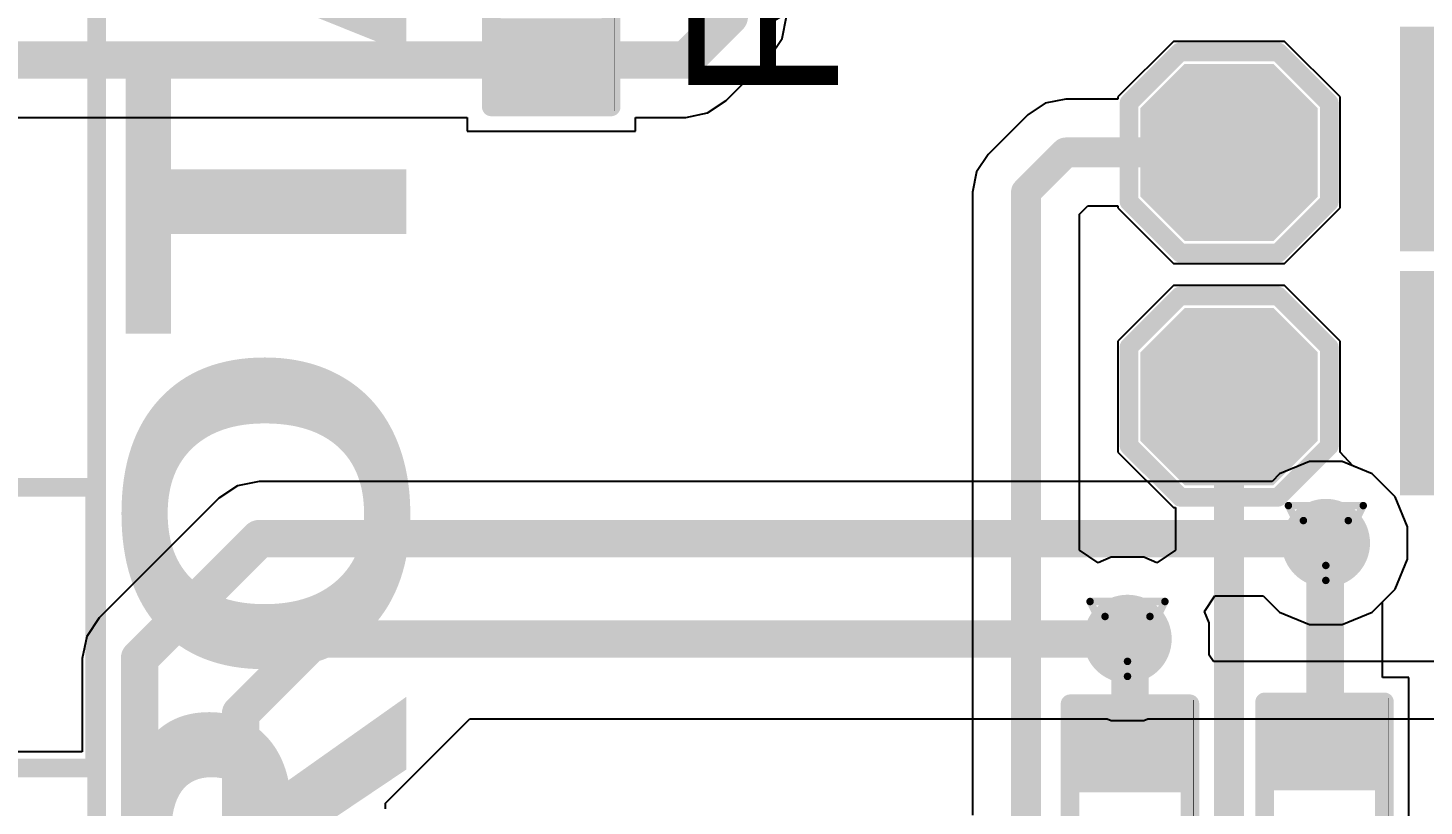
# Model space of a CAD drawing. Header units: inches. Extents: x -1 to 208, y -10 to 150.
# Drawn here: x 5.36 to 14.84, y 56.43 to 61.71 of the extents above; entities that cross this region are included whole.
import ezdxf

# ---------------------------------------------------------------- set-up
doc = ezdxf.new("R2010")
doc.units = ezdxf.units.IN
for name, color, linetype in [('Bottom Layer', 5, 'Continuous'), ('Bottom Solder', 6, 'Continuous'), ('Drill Drawing', 1, 'Continuous'), ('Multi-Layer', 9, 'Continuous'), ('Pad Holes', 156, 'Continuous'), ('Top Layer', 1, 'Continuous'), ('Top Overlay', 2, 'Continuous'), ('Top Paste', 8, 'Continuous'), ('Top Solder', 216, 'Continuous'), ('Via Holes', 16, 'Continuous')]:
    doc.layers.add(name, color=color, linetype=linetype)
doc.styles.add('Arial', font='', dxfattribs={"height": 0.2})
doc.styles.add('Arial Black_Bold', font='', dxfattribs={"height": 0.2})
doc.styles.get('Arial').set_extended_font_data('Arial')
doc.styles.get('Arial Black_Bold').set_extended_font_data('Arial Black', bold=True)

# ---------------------------------------------------------------- blocks, each defined once
blk = doc.blocks.new('TEST_POINT___0_5MM_16')
at = {"layer": 'Top Layer'}
blk.add_hatch(color=1, dxfattribs=at).paths.add_polyline_path([(0.25, 0.5), (-0.25, 0.5), (-0.5, 0.25), (-0.5, -0.25), (-0.25, -0.5), (0.25, -0.5), (0.5, -0.25), (0.5, 0.25)])
at = {"layer": 'Top Paste'}
blk.add_hatch(color=8, dxfattribs=at).paths.add_polyline_path([(0.25, 0.5), (-0.25, 0.5), (-0.5, 0.25), (-0.5, -0.25), (-0.25, -0.5), (0.25, -0.5), (0.5, -0.25), (0.5, 0.25)])
at = {"layer": 'Top Solder'}
blk.add_hatch(color=216, dxfattribs=at).paths.add_polyline_path([(0.3008, 0.6016), (-0.3008, 0.6016), (-0.6016, 0.3008), (-0.6016, -0.3008), (-0.3008, -0.6016), (0.3008, -0.6016), (0.6016, -0.3008), (0.6016, 0.3008)])
at = {"layer": 'Top Overlay'}
for points in [[(-0.6819, 0.3332, 0.127, 0.127, 0), (-0.3355, 0.6795, 0.127, 0.127, 0)], [(0.3365, 0.6795, 0.127, 0.127, 0), (-0.3355, 0.6795, 0.127, 0.127, 0)], [(0.6836, 0.3324, 0.127, 0.127, 0), (0.3365, 0.6795, 0.127, 0.127, 0)], [(-0.6819, -0.3341, 0.127, 0.127, 0), (-0.6819, 0.3332, 0.127, 0.127, 0)], [(0.6836, -0.3298, 0.127, 0.127, 0), (0.6836, 0.3324, 0.127, 0.127, 0)], [(-0.3374, -0.6786, 0.127, 0.127, 0), (-0.6819, -0.3341, 0.127, 0.127, 0)], [(0.3349, -0.6786, 0.127, 0.127, 0), (0.6836, -0.3298, 0.127, 0.127, 0)], [(0.3349, -0.6786, 0.127, 0.127, 0), (-0.3374, -0.6786, 0.127, 0.127, 0)]]:
    blk.add_lwpolyline(points, format="xyseb", dxfattribs=at)
for points in [[(-0.3673, 0.6795, 0.0635, 0.0635, 1), (-0.3038, 0.6795, 0.0635, 0.0635, 1)], [(-0.3673, 0.6795, 0.0635, 0.0635, 1), (-0.3038, 0.6795, 0.0635, 0.0635, 1)], [(0.3047, 0.6795, 0.0635, 0.0635, 1), (0.3682, 0.6795, 0.0635, 0.0635, 1)], [(0.3047, 0.6795, 0.0635, 0.0635, 1), (0.3682, 0.6795, 0.0635, 0.0635, 1)], [(-0.7136, 0.3332, 0.0635, 0.0635, 1), (-0.6501, 0.3332, 0.0635, 0.0635, 1)], [(-0.7136, 0.3332, 0.0635, 0.0635, 1), (-0.6501, 0.3332, 0.0635, 0.0635, 1)], [(0.6519, 0.3324, 0.0635, 0.0635, 1), (0.7154, 0.3324, 0.0635, 0.0635, 1)], [(0.6519, 0.3324, 0.0635, 0.0635, 1), (0.7154, 0.3324, 0.0635, 0.0635, 1)], [(-0.7136, -0.3341, 0.0635, 0.0635, 1), (-0.6501, -0.3341, 0.0635, 0.0635, 1)], [(-0.7136, -0.3341, 0.0635, 0.0635, 1), (-0.6501, -0.3341, 0.0635, 0.0635, 1)], [(0.6519, -0.3298, 0.0635, 0.0635, 1), (0.7154, -0.3298, 0.0635, 0.0635, 1)], [(0.6519, -0.3298, 0.0635, 0.0635, 1), (0.7154, -0.3298, 0.0635, 0.0635, 1)], [(-0.3691, -0.6786, 0.0635, 0.0635, 1), (-0.3056, -0.6786, 0.0635, 0.0635, 1)], [(-0.3691, -0.6786, 0.0635, 0.0635, 1), (-0.3056, -0.6786, 0.0635, 0.0635, 1)], [(0.3031, -0.6786, 0.0635, 0.0635, 1), (0.3666, -0.6786, 0.0635, 0.0635, 1)], [(0.3031, -0.6786, 0.0635, 0.0635, 1), (0.3666, -0.6786, 0.0635, 0.0635, 1)]]:
    blk.add_lwpolyline(points, format="xyseb", close=True, dxfattribs=at)
blk = doc.blocks.new('TEST_POINT___0_5MM_17')
at = {"layer": 'Top Layer'}
blk.add_hatch(color=1, dxfattribs=at).paths.add_polyline_path([(0.25, 0.5), (-0.25, 0.5), (-0.5, 0.25), (-0.5, -0.25), (-0.25, -0.5), (0.25, -0.5), (0.5, -0.25), (0.5, 0.25)])
at = {"layer": 'Top Paste'}
blk.add_hatch(color=8, dxfattribs=at).paths.add_polyline_path([(0.25, 0.5), (-0.25, 0.5), (-0.5, 0.25), (-0.5, -0.25), (-0.25, -0.5), (0.25, -0.5), (0.5, -0.25), (0.5, 0.25)])
at = {"layer": 'Top Solder'}
blk.add_hatch(color=216, dxfattribs=at).paths.add_polyline_path([(0.3008, 0.6016), (-0.3008, 0.6016), (-0.6016, 0.3008), (-0.6016, -0.3008), (-0.3008, -0.6016), (0.3008, -0.6016), (0.6016, -0.3008), (0.6016, 0.3008)])
at = {"layer": 'Top Overlay'}
for points in [[(-0.6819, 0.3332, 0.127, 0.127, 0), (-0.3355, 0.6795, 0.127, 0.127, 0)], [(0.3365, 0.6795, 0.127, 0.127, 0), (-0.3355, 0.6795, 0.127, 0.127, 0)], [(0.6836, 0.3324, 0.127, 0.127, 0), (0.3365, 0.6795, 0.127, 0.127, 0)], [(-0.6819, -0.3341, 0.127, 0.127, 0), (-0.6819, 0.3332, 0.127, 0.127, 0)], [(0.6836, -0.3298, 0.127, 0.127, 0), (0.6836, 0.3324, 0.127, 0.127, 0)], [(-0.3374, -0.6786, 0.127, 0.127, 0), (-0.6819, -0.3341, 0.127, 0.127, 0)], [(0.3349, -0.6786, 0.127, 0.127, 0), (0.6836, -0.3298, 0.127, 0.127, 0)], [(0.3349, -0.6786, 0.127, 0.127, 0), (-0.3374, -0.6786, 0.127, 0.127, 0)]]:
    blk.add_lwpolyline(points, format="xyseb", dxfattribs=at)
for points in [[(-0.3673, 0.6795, 0.0635, 0.0635, 1), (-0.3038, 0.6795, 0.0635, 0.0635, 1)], [(-0.3673, 0.6795, 0.0635, 0.0635, 1), (-0.3038, 0.6795, 0.0635, 0.0635, 1)], [(0.3047, 0.6795, 0.0635, 0.0635, 1), (0.3682, 0.6795, 0.0635, 0.0635, 1)], [(0.3047, 0.6795, 0.0635, 0.0635, 1), (0.3682, 0.6795, 0.0635, 0.0635, 1)], [(-0.7136, 0.3332, 0.0635, 0.0635, 1), (-0.6501, 0.3332, 0.0635, 0.0635, 1)], [(-0.7136, 0.3332, 0.0635, 0.0635, 1), (-0.6501, 0.3332, 0.0635, 0.0635, 1)], [(0.6519, 0.3324, 0.0635, 0.0635, 1), (0.7154, 0.3324, 0.0635, 0.0635, 1)], [(0.6519, 0.3324, 0.0635, 0.0635, 1), (0.7154, 0.3324, 0.0635, 0.0635, 1)], [(-0.7136, -0.3341, 0.0635, 0.0635, 1), (-0.6501, -0.3341, 0.0635, 0.0635, 1)], [(-0.7136, -0.3341, 0.0635, 0.0635, 1), (-0.6501, -0.3341, 0.0635, 0.0635, 1)], [(0.6519, -0.3298, 0.0635, 0.0635, 1), (0.7154, -0.3298, 0.0635, 0.0635, 1)], [(0.6519, -0.3298, 0.0635, 0.0635, 1), (0.7154, -0.3298, 0.0635, 0.0635, 1)], [(-0.3691, -0.6786, 0.0635, 0.0635, 1), (-0.3056, -0.6786, 0.0635, 0.0635, 1)], [(-0.3691, -0.6786, 0.0635, 0.0635, 1), (-0.3056, -0.6786, 0.0635, 0.0635, 1)], [(0.3031, -0.6786, 0.0635, 0.0635, 1), (0.3666, -0.6786, 0.0635, 0.0635, 1)], [(0.3031, -0.6786, 0.0635, 0.0635, 1), (0.3666, -0.6786, 0.0635, 0.0635, 1)]]:
    blk.add_lwpolyline(points, format="xyseb", close=True, dxfattribs=at)
blk = doc.blocks.new('R___0402_53')
at = {"layer": 'Top Layer'}
for points in [[(-0.6985, -0.3175), (-0.6985, 0.3175), (-0.2413, 0.3175), (-0.2413, -0.3175)], [(0.2413, -0.3175), (0.2413, 0.3175), (0.6985, 0.3175), (0.6985, -0.3175)]]:
    blk.add_hatch(color=1, dxfattribs=at).paths.add_polyline_path(points)
at = {"layer": 'Top Paste'}
for points in [[(-0.6985, -0.3175), (-0.6985, 0.3175), (-0.2413, 0.3175), (-0.2413, -0.3175)], [(0.2413, -0.3175), (0.2413, 0.3175), (0.6985, 0.3175), (0.6985, -0.3175)]]:
    blk.add_hatch(color=8, dxfattribs=at).paths.add_polyline_path(points)
at = {"layer": 'Top Solder'}
for points in [[(-0.7535, -0.3725), (-0.7535, 0.3725), (-0.1863, 0.3725), (-0.1863, -0.3725)], [(0.1863, -0.3725), (0.1863, 0.3725), (0.7535, 0.3725), (0.7535, -0.3725)]]:
    blk.add_hatch(color=216, dxfattribs=at).paths.add_polyline_path(points)
at = {"layer": 'Top Overlay'}
for points in [[(-0.7874, 0.4064, 0.127, 0.127, 0), (0.7874, 0.4064, 0.127, 0.127, 0)], [(-0.7874, 0.4064, 0.127, 0.127, 0), (-0.7874, -0.4064, 0.127, 0.127, 0)], [(0.7874, 0.4064, 0.127, 0.127, 0), (0.7874, -0.4064, 0.127, 0.127, 0)], [(-0.7874, -0.4064, 0.127, 0.127, 0), (0.7874, -0.4064, 0.127, 0.127, 0)], [(-0.8128, -0.4318, 0.00323, 0.00323, 0), (0.8128, -0.4318, 0.00323, 0.00323, 0)]]:
    blk.add_lwpolyline(points, format="xyseb", dxfattribs=at)
for points in [[(-0.8191, 0.4064, 0.0635, 0.0635, 1), (-0.7556, 0.4064, 0.0635, 0.0635, 1)], [(-0.8191, 0.4064, 0.0635, 0.0635, 1), (-0.7556, 0.4064, 0.0635, 0.0635, 1)], [(0.7556, 0.4064, 0.0635, 0.0635, 1), (0.8191, 0.4064, 0.0635, 0.0635, 1)], [(0.7556, 0.4064, 0.0635, 0.0635, 1), (0.8191, 0.4064, 0.0635, 0.0635, 1)], [(-0.8191, -0.4064, 0.0635, 0.0635, 1), (-0.7556, -0.4064, 0.0635, 0.0635, 1)], [(-0.8191, -0.4064, 0.0635, 0.0635, 1), (-0.7556, -0.4064, 0.0635, 0.0635, 1)], [(0.7556, -0.4064, 0.0635, 0.0635, 1), (0.8191, -0.4064, 0.0635, 0.0635, 1)], [(0.7556, -0.4064, 0.0635, 0.0635, 1), (0.8191, -0.4064, 0.0635, 0.0635, 1)], [(-0.8136, -0.4318, 0.00161, 0.00161, 1), (-0.812, -0.4318, 0.00161, 0.00161, 1)], [(0.812, -0.4318, 0.00161, 0.00161, 1), (0.8136, -0.4318, 0.00161, 0.00161, 1)]]:
    blk.add_lwpolyline(points, format="xyseb", close=True, dxfattribs=at)
blk = doc.blocks.new('R___0402_54')
at = {"layer": 'Top Layer'}
for points in [[(-0.6985, -0.3175), (-0.6985, 0.3175), (-0.2413, 0.3175), (-0.2413, -0.3175)], [(0.2413, -0.3175), (0.2413, 0.3175), (0.6985, 0.3175), (0.6985, -0.3175)]]:
    blk.add_hatch(color=1, dxfattribs=at).paths.add_polyline_path(points)
at = {"layer": 'Top Paste'}
for points in [[(-0.6985, -0.3175), (-0.6985, 0.3175), (-0.2413, 0.3175), (-0.2413, -0.3175)], [(0.2413, -0.3175), (0.2413, 0.3175), (0.6985, 0.3175), (0.6985, -0.3175)]]:
    blk.add_hatch(color=8, dxfattribs=at).paths.add_polyline_path(points)
at = {"layer": 'Top Solder'}
for points in [[(-0.7535, -0.3725), (-0.7535, 0.3725), (-0.1863, 0.3725), (-0.1863, -0.3725)], [(0.1863, -0.3725), (0.1863, 0.3725), (0.7535, 0.3725), (0.7535, -0.3725)]]:
    blk.add_hatch(color=216, dxfattribs=at).paths.add_polyline_path(points)
at = {"layer": 'Top Overlay'}
for points in [[(-0.7874, 0.4064, 0.127, 0.127, 0), (0.7874, 0.4064, 0.127, 0.127, 0)], [(-0.7874, 0.4064, 0.127, 0.127, 0), (-0.7874, -0.4064, 0.127, 0.127, 0)], [(0.7874, 0.4064, 0.127, 0.127, 0), (0.7874, -0.4064, 0.127, 0.127, 0)], [(-0.7874, -0.4064, 0.127, 0.127, 0), (0.7874, -0.4064, 0.127, 0.127, 0)], [(-0.8128, -0.4318, 0.00323, 0.00323, 0), (0.8128, -0.4318, 0.00323, 0.00323, 0)]]:
    blk.add_lwpolyline(points, format="xyseb", dxfattribs=at)
for points in [[(-0.8191, 0.4064, 0.0635, 0.0635, 1), (-0.7556, 0.4064, 0.0635, 0.0635, 1)], [(-0.8191, 0.4064, 0.0635, 0.0635, 1), (-0.7556, 0.4064, 0.0635, 0.0635, 1)], [(0.7556, 0.4064, 0.0635, 0.0635, 1), (0.8191, 0.4064, 0.0635, 0.0635, 1)], [(0.7556, 0.4064, 0.0635, 0.0635, 1), (0.8191, 0.4064, 0.0635, 0.0635, 1)], [(-0.8191, -0.4064, 0.0635, 0.0635, 1), (-0.7556, -0.4064, 0.0635, 0.0635, 1)], [(-0.8191, -0.4064, 0.0635, 0.0635, 1), (-0.7556, -0.4064, 0.0635, 0.0635, 1)], [(0.7556, -0.4064, 0.0635, 0.0635, 1), (0.8191, -0.4064, 0.0635, 0.0635, 1)], [(0.7556, -0.4064, 0.0635, 0.0635, 1), (0.8191, -0.4064, 0.0635, 0.0635, 1)], [(-0.8136, -0.4318, 0.00161, 0.00161, 1), (-0.812, -0.4318, 0.00161, 0.00161, 1)], [(0.812, -0.4318, 0.00161, 0.00161, 1), (0.8136, -0.4318, 0.00161, 0.00161, 1)]]:
    blk.add_lwpolyline(points, format="xyseb", close=True, dxfattribs=at)
blk = doc.blocks.new('R___0402_60')
at = {"layer": 'Top Layer'}
for points in [[(-0.6985, -0.3175), (-0.6985, 0.3175), (-0.2413, 0.3175), (-0.2413, -0.3175)], [(0.2413, -0.3175), (0.2413, 0.3175), (0.6985, 0.3175), (0.6985, -0.3175)]]:
    blk.add_hatch(color=1, dxfattribs=at).paths.add_polyline_path(points)
at = {"layer": 'Top Paste'}
for points in [[(-0.6985, -0.3175), (-0.6985, 0.3175), (-0.2413, 0.3175), (-0.2413, -0.3175)], [(0.2413, -0.3175), (0.2413, 0.3175), (0.6985, 0.3175), (0.6985, -0.3175)]]:
    blk.add_hatch(color=8, dxfattribs=at).paths.add_polyline_path(points)
at = {"layer": 'Top Solder'}
for points in [[(-0.7535, -0.3725), (-0.7535, 0.3725), (-0.1863, 0.3725), (-0.1863, -0.3725)], [(0.1863, -0.3725), (0.1863, 0.3725), (0.7535, 0.3725), (0.7535, -0.3725)]]:
    blk.add_hatch(color=216, dxfattribs=at).paths.add_polyline_path(points)
at = {"layer": 'Top Overlay'}
for points in [[(-0.7874, 0.4064, 0.127, 0.127, 0), (-0.7874, -0.4064, 0.127, 0.127, 0)], [(-0.7874, 0.4064, 0.127, 0.127, 0), (0.7874, 0.4064, 0.127, 0.127, 0)], [(0.7874, 0.4064, 0.127, 0.127, 0), (0.7874, -0.4064, 0.127, 0.127, 0)], [(-0.7874, -0.4064, 0.127, 0.127, 0), (0.7874, -0.4064, 0.127, 0.127, 0)], [(-0.8128, -0.4318, 0.00323, 0.00323, 0), (0.8128, -0.4318, 0.00323, 0.00323, 0)]]:
    blk.add_lwpolyline(points, format="xyseb", dxfattribs=at)
for points in [[(-0.8191, 0.4064, 0.0635, 0.0635, 1), (-0.7556, 0.4064, 0.0635, 0.0635, 1)], [(-0.8191, 0.4064, 0.0635, 0.0635, 1), (-0.7556, 0.4064, 0.0635, 0.0635, 1)], [(0.7556, 0.4064, 0.0635, 0.0635, 1), (0.8191, 0.4064, 0.0635, 0.0635, 1)], [(0.7556, 0.4064, 0.0635, 0.0635, 1), (0.8191, 0.4064, 0.0635, 0.0635, 1)], [(-0.8191, -0.4064, 0.0635, 0.0635, 1), (-0.7556, -0.4064, 0.0635, 0.0635, 1)], [(-0.8191, -0.4064, 0.0635, 0.0635, 1), (-0.7556, -0.4064, 0.0635, 0.0635, 1)], [(0.7556, -0.4064, 0.0635, 0.0635, 1), (0.8191, -0.4064, 0.0635, 0.0635, 1)], [(0.7556, -0.4064, 0.0635, 0.0635, 1), (0.8191, -0.4064, 0.0635, 0.0635, 1)], [(-0.8136, -0.4318, 0.00161, 0.00161, 1), (-0.812, -0.4318, 0.00161, 0.00161, 1)], [(0.812, -0.4318, 0.00161, 0.00161, 1), (0.8136, -0.4318, 0.00161, 0.00161, 1)]]:
    blk.add_lwpolyline(points, format="xyseb", close=True, dxfattribs=at)
blk = doc.blocks.new('XH_4A_88')
at = {"layer": 'Bottom Layer'}
blk.add_hatch(color=5, dxfattribs=at).paths.add_polyline_path([(-4.7501, 1), (-2.7501, 1), (-2.7501, -1), (-4.7501, -1)])
h = blk.add_hatch(color=5, dxfattribs=at)
edge = h.paths.add_edge_path()
edge.add_arc((-1.25, 0), 1, 0, 360)
h = blk.add_hatch(color=5, dxfattribs=at)
edge = h.paths.add_edge_path()
edge.add_arc((1.2499, 0), 1, 0, 360)
h = blk.add_hatch(color=5, dxfattribs=at)
edge = h.paths.add_edge_path()
edge.add_arc((3.75, 0), 1, 0, 360)
at = {"layer": 'Bottom Solder'}
blk.add_hatch(color=6, dxfattribs=at).paths.add_polyline_path([(-4.8009, 1.0508), (-2.6993, 1.0508), (-2.6993, -1.0508), (-4.8009, -1.0508)])
h = blk.add_hatch(color=6, dxfattribs=at)
edge = h.paths.add_edge_path()
edge.add_arc((-1.25, 0), 1.0508, 0, 360)
h = blk.add_hatch(color=6, dxfattribs=at)
edge = h.paths.add_edge_path()
edge.add_arc((1.2499, 0), 1.0508, 0, 360)
h = blk.add_hatch(color=6, dxfattribs=at)
edge = h.paths.add_edge_path()
edge.add_arc((3.75, 0), 1.0508, 0, 360)
at = {"layer": 'Multi-Layer'}
blk.add_hatch(color=9, dxfattribs=at).paths.add_polyline_path([(-4.7501, 1), (-2.7501, 1), (-2.7501, -1), (-4.7501, -1)])
h = blk.add_hatch(color=9, dxfattribs=at)
edge = h.paths.add_edge_path()
edge.add_arc((-1.25, 0), 1, 0, 360)
h = blk.add_hatch(color=9, dxfattribs=at)
edge = h.paths.add_edge_path()
edge.add_arc((1.2499, 0), 1, 0, 360)
h = blk.add_hatch(color=9, dxfattribs=at)
edge = h.paths.add_edge_path()
edge.add_arc((3.75, 0), 1, 0, 360)
at = {"layer": 'Pad Holes'}
h = blk.add_hatch(color=7, dxfattribs=at)
edge = h.paths.add_edge_path()
edge.add_arc((-3.7501, 0), 0.5, 0, 360)
h = blk.add_hatch(color=7, dxfattribs=at)
edge = h.paths.add_edge_path()
edge.add_arc((-1.2499, 0), 0.5, 0, 360)
h = blk.add_hatch(color=7, dxfattribs=at)
edge = h.paths.add_edge_path()
edge.add_arc((1.2499, 0), 0.5, 0, 360)
h = blk.add_hatch(color=7, dxfattribs=at)
edge = h.paths.add_edge_path()
edge.add_arc((3.7501, 0), 0.5, 0, 360)
at = {"layer": 'Top Layer'}
blk.add_hatch(color=1, dxfattribs=at).paths.add_polyline_path([(-4.7501, 1), (-2.7501, 1), (-2.7501, -1), (-4.7501, -1)])
h = blk.add_hatch(color=1, dxfattribs=at)
edge = h.paths.add_edge_path()
edge.add_arc((-1.25, 0), 1, 0, 360)
h = blk.add_hatch(color=1, dxfattribs=at)
edge = h.paths.add_edge_path()
edge.add_arc((1.2499, 0), 1, 0, 360)
h = blk.add_hatch(color=1, dxfattribs=at)
edge = h.paths.add_edge_path()
edge.add_arc((3.75, 0), 1, 0, 360)
at = {"layer": 'Top Solder'}
blk.add_hatch(color=216, dxfattribs=at).paths.add_polyline_path([(-4.8009, 1.0508), (-2.6993, 1.0508), (-2.6993, -1.0508), (-4.8009, -1.0508)])
h = blk.add_hatch(color=216, dxfattribs=at)
edge = h.paths.add_edge_path()
edge.add_arc((-1.25, 0), 1.0508, 0, 360)
h = blk.add_hatch(color=216, dxfattribs=at)
edge = h.paths.add_edge_path()
edge.add_arc((1.2499, 0), 1.0508, 0, 360)
h = blk.add_hatch(color=216, dxfattribs=at)
edge = h.paths.add_edge_path()
edge.add_arc((3.75, 0), 1.0508, 0, 360)
at = {"layer": 'Top Overlay'}
for points in [[(-6.2501, 3.3476, 0.127, 0.127, 0), (6.2499, 3.3476, 0.127, 0.127, 0)], [(-6.2501, 3.3476, 0.127, 0.127, 0), (-6.2501, -2.4524, 0.127, 0.127, 0)], [(6.2499, 3.3476, 0.127, 0.127, 0), (6.2499, -2.4384, 0.127, 0.127, 0)], [(-5.7481, 2.7686, 0.127, 0.127, 0), (5.7149, 2.7686, 0.127, 0.127, 0)], [(-5.7481, 2.7686, 0.127, 0.127, 0), (-5.7481, -1.8034, 0.127, 0.127, 0)], [(5.7149, 2.7686, 0.127, 0.127, 0), (5.7149, -1.8034, 0.127, 0.127, 0)], [(-5.7481, -1.8034, 0.127, 0.127, 0), (5.7149, -1.8034, 0.127, 0.127, 0)], [(-4.7321, -1.8034, 0.127, 0.127, 0), (-2.8271, -1.8034, 0.127, 0.127, 0)], [(-4.7321, -1.8034, 0.127, 0.127, 0), (-4.7321, -2.4384, 0.127, 0.127, 0)], [(-2.8271, -1.8034, 0.127, 0.127, 0), (-2.8271, -2.4384, 0.127, 0.127, 0)], [(2.7939, -1.8034, 0.127, 0.127, 0), (4.6989, -1.8034, 0.127, 0.127, 0)], [(2.7939, -1.8034, 0.127, 0.127, 0), (2.7939, -2.4384, 0.127, 0.127, 0)], [(4.6989, -1.8034, 0.127, 0.127, 0), (4.6989, -2.4384, 0.127, 0.127, 0)], [(-6.2501, -2.4524, 0.127, 0.127, 0), (6.2499, -2.4524, 0.127, 0.127, 0)], [(-4.7321, -2.4384, 0.127, 0.127, 0), (-2.8271, -2.4384, 0.127, 0.127, 0)], [(2.7939, -2.4384, 0.127, 0.127, 0), (4.6989, -2.4384, 0.127, 0.127, 0)]]:
    blk.add_lwpolyline(points, format="xyseb", dxfattribs=at)
for points in [[(-6.2819, 3.3476, 0.0635, 0.0635, 1), (-6.2184, 3.3476, 0.0635, 0.0635, 1)], [(-6.2819, 3.3476, 0.0635, 0.0635, 1), (-6.2184, 3.3476, 0.0635, 0.0635, 1)], [(6.2181, 3.3476, 0.0635, 0.0635, 1), (6.2816, 3.3476, 0.0635, 0.0635, 1)], [(6.2181, 3.3476, 0.0635, 0.0635, 1), (6.2816, 3.3476, 0.0635, 0.0635, 1)], [(-5.7798, 2.7686, 0.0635, 0.0635, 1), (-5.7163, 2.7686, 0.0635, 0.0635, 1)], [(-5.7798, 2.7686, 0.0635, 0.0635, 1), (-5.7163, 2.7686, 0.0635, 0.0635, 1)], [(5.6832, 2.7686, 0.0635, 0.0635, 1), (5.7467, 2.7686, 0.0635, 0.0635, 1)], [(5.6832, 2.7686, 0.0635, 0.0635, 1), (5.7467, 2.7686, 0.0635, 0.0635, 1)], [(-5.7798, -1.8034, 0.0635, 0.0635, 1), (-5.7163, -1.8034, 0.0635, 0.0635, 1)], [(-5.7798, -1.8034, 0.0635, 0.0635, 1), (-5.7163, -1.8034, 0.0635, 0.0635, 1)], [(-4.7638, -1.8034, 0.0635, 0.0635, 1), (-4.7003, -1.8034, 0.0635, 0.0635, 1)], [(-4.7638, -1.8034, 0.0635, 0.0635, 1), (-4.7003, -1.8034, 0.0635, 0.0635, 1)], [(-2.8588, -1.8034, 0.0635, 0.0635, 1), (-2.7953, -1.8034, 0.0635, 0.0635, 1)], [(-2.8588, -1.8034, 0.0635, 0.0635, 1), (-2.7953, -1.8034, 0.0635, 0.0635, 1)], [(2.7622, -1.8034, 0.0635, 0.0635, 1), (2.8257, -1.8034, 0.0635, 0.0635, 1)], [(2.7622, -1.8034, 0.0635, 0.0635, 1), (2.8257, -1.8034, 0.0635, 0.0635, 1)], [(4.6672, -1.8034, 0.0635, 0.0635, 1), (4.7307, -1.8034, 0.0635, 0.0635, 1)], [(4.6672, -1.8034, 0.0635, 0.0635, 1), (4.7307, -1.8034, 0.0635, 0.0635, 1)], [(5.6832, -1.8034, 0.0635, 0.0635, 1), (5.7467, -1.8034, 0.0635, 0.0635, 1)], [(5.6832, -1.8034, 0.0635, 0.0635, 1), (5.7467, -1.8034, 0.0635, 0.0635, 1)], [(-6.2819, -2.4524, 0.0635, 0.0635, 1), (-6.2184, -2.4524, 0.0635, 0.0635, 1)], [(-6.2819, -2.4524, 0.0635, 0.0635, 1), (-6.2184, -2.4524, 0.0635, 0.0635, 1)], [(-4.7638, -2.4384, 0.0635, 0.0635, 1), (-4.7003, -2.4384, 0.0635, 0.0635, 1)], [(-4.7638, -2.4384, 0.0635, 0.0635, 1), (-4.7003, -2.4384, 0.0635, 0.0635, 1)], [(-2.8588, -2.4384, 0.0635, 0.0635, 1), (-2.7953, -2.4384, 0.0635, 0.0635, 1)], [(-2.8588, -2.4384, 0.0635, 0.0635, 1), (-2.7953, -2.4384, 0.0635, 0.0635, 1)], [(2.7622, -2.4384, 0.0635, 0.0635, 1), (2.8257, -2.4384, 0.0635, 0.0635, 1)], [(2.7622, -2.4384, 0.0635, 0.0635, 1), (2.8257, -2.4384, 0.0635, 0.0635, 1)], [(4.6672, -2.4384, 0.0635, 0.0635, 1), (4.7307, -2.4384, 0.0635, 0.0635, 1)], [(4.6672, -2.4384, 0.0635, 0.0635, 1), (4.7307, -2.4384, 0.0635, 0.0635, 1)], [(6.2181, -2.4384, 0.0635, 0.0635, 1), (6.2816, -2.4384, 0.0635, 0.0635, 1)], [(6.2181, -2.4524, 0.0635, 0.0635, 1), (6.2816, -2.4524, 0.0635, 0.0635, 1)]]:
    blk.add_lwpolyline(points, format="xyseb", close=True, dxfattribs=at)

msp = doc.modelspace()

# ---------------------------------------------------------------- hatches: boundary and pattern name
at = {"layer": 'Bottom Layer'}
h = msp.add_hatch(color=5, dxfattribs=at)
edge = h.paths.add_edge_path()
edge.add_arc((14.1732, 58.2168), 0.3, 0, 360)
h = msp.add_hatch(color=5, dxfattribs=at)
edge = h.paths.add_edge_path()
edge.add_arc((12.827, 57.5657), 0.3, 0, 360)
at = {"layer": 'Top Layer'}
h = msp.add_hatch(color=1, dxfattribs=at)
edge = h.paths.add_edge_path()
edge.add_arc((14.1732, 58.2168), 0.3, 0, 360)
h = msp.add_hatch(color=1, dxfattribs=at)
edge = h.paths.add_edge_path()
edge.add_arc((12.827, 57.5657), 0.3, 0, 360)
at = {"layer": 'Via Holes'}
h = msp.add_hatch(color=7, dxfattribs=at)
edge = h.paths.add_edge_path()
edge.add_arc((14.1732, 58.2168), 0.15, 0, 360)
h = msp.add_hatch(color=7, dxfattribs=at)
edge = h.paths.add_edge_path()
edge.add_arc((12.827, 57.5657), 0.15, 0, 360)

# ---------------------------------------------------------------- linework, layer by layer
at = {"layer": 'Bottom Layer'}
for p, q in [((14.063, 58.7708), (13.8594, 58.6865)), ((14.2834, 58.7708), (14.063, 58.7708)), ((14.487, 58.6865), (14.2834, 58.7708)), ((13.8594, 58.6865), (13.8081, 58.6352)), ((14.6429, 58.5306), (14.487, 58.6865)), ((6.7856, 58.6056), (6.6595, 58.5214)), ((6.9342, 58.6352), (6.7856, 58.6056)), ((13.8081, 58.6352), (6.9342, 58.6352)), ((6.6595, 58.5214), (5.8467, 57.7086)), ((14.7272, 58.327), (14.6429, 58.5306)), ((14.7272, 58.1066), (14.7272, 58.327)), ((14.6429, 57.903), (14.7272, 58.1066)), ((14.487, 57.7471), (14.6429, 57.903)), ((13.3492, 57.7527), (13.4198, 57.8582)), ((13.4198, 57.8582), (13.7483, 57.8582)), ((13.7483, 57.8582), (13.8594, 57.7471)), ((13.381, 57.6759), (13.3492, 57.7527)), ((13.8594, 57.7471), (14.063, 57.6628)), ((14.2834, 57.6628), (14.487, 57.7471)), ((5.8467, 57.7086), (5.7625, 57.5826)), ((13.381, 57.4555), (13.381, 57.6759)), ((14.063, 57.6628), (14.2834, 57.6628)), ((5.7625, 57.5826), (5.7329, 57.4339)), ((5.7329, 57.4339), (5.7329, 56.8001)), ((13.4104, 57.4115), (13.381, 57.4555)), ((24.1387, 57.4115), (13.4104, 57.4115)), ((7.7911, 56.4501), (8.364, 57.023)), ((8.364, 57.023), (12.6896, 57.023)), ((12.6896, 57.023), (12.7168, 57.0117)), ((12.7168, 57.0117), (12.9372, 57.0117)), ((12.9372, 57.0117), (12.9644, 57.023)), ((12.9644, 57.023), (24.1387, 57.023)), ((5.7329, 56.8001), (2.3982, 56.8001)), ((7.7911, 56.4117), (7.7911, 56.4501))]:
    msp.add_line(p, q, dxfattribs=at)
for points in [[(6.1214, 57.4339, 0.254, 0.254, 0), (6.9342, 58.2467, 0.254, 0.254, 0)], [(6.9342, 58.2467, 0.254, 0.254, 0), (14.1433, 58.2467, 0.254, 0.254, 0)], [(14.1433, 58.2467, 0.254, 0.254, 0), (14.1732, 58.2168, 0.254, 0.254, 0)], [(6.8072, 57.0591, 0.254, 0.254, 0), (7.3138, 57.5657, 0.254, 0.254, 0)], [(7.3138, 57.5657, 0.254, 0.254, 0), (12.827, 57.5657, 0.254, 0.254, 0)], [(6.1214, 39.878, 0.254, 0.254, 0), (6.1214, 57.4339, 0.254, 0.254, 0)], [(6.8072, 36.728, 0.254, 0.254, 0), (6.8072, 57.0591, 0.254, 0.254, 0)]]:
    msp.add_lwpolyline(points, format="xyseb", dxfattribs=at)
for points in [[(6.8707, 58.2467, 0.127, 0.127, 1), (6.9977, 58.2467, 0.127, 0.127, 1)], [(6.8707, 58.2467, 0.127, 0.127, 1), (6.9977, 58.2467, 0.127, 0.127, 1)], [(14.0798, 58.2467, 0.127, 0.127, 1), (14.2068, 58.2467, 0.127, 0.127, 1)], [(14.0798, 58.2467, 0.127, 0.127, 1), (14.2068, 58.2467, 0.127, 0.127, 1)], [(14.1097, 58.2168, 0.127, 0.127, 1), (14.2367, 58.2168, 0.127, 0.127, 1)], [(7.2503, 57.5657, 0.127, 0.127, 1), (7.3773, 57.5657, 0.127, 0.127, 1)], [(7.2503, 57.5657, 0.127, 0.127, 1), (7.3773, 57.5657, 0.127, 0.127, 1)], [(12.7635, 57.5657, 0.127, 0.127, 1), (12.8905, 57.5657, 0.127, 0.127, 1)], [(6.0579, 57.4339, 0.127, 0.127, 1), (6.1849, 57.4339, 0.127, 0.127, 1)], [(6.0579, 57.4339, 0.127, 0.127, 1), (6.1849, 57.4339, 0.127, 0.127, 1)], [(6.7437, 57.0591, 0.127, 0.127, 1), (6.8707, 57.0591, 0.127, 0.127, 1)], [(6.7437, 57.0591, 0.127, 0.127, 1), (6.8707, 57.0591, 0.127, 0.127, 1)]]:
    msp.add_lwpolyline(points, format="xyseb", close=True, dxfattribs=at)
at = {"layer": 'Drill Drawing'}
for points in [[(13.9192, 58.4708, 0.0508, 0.0508, 0), (14.4272, 58.4708, 0.0508, 0.0508, 0)], [(13.9192, 58.4708, 0.0508, 0.0508, 0), (14.1732, 57.9628, 0.0508, 0.0508, 0)], [(14.1732, 57.9628, 0.0508, 0.0508, 0), (14.4272, 58.4708, 0.0508, 0.0508, 0)], [(14.0208, 58.3692, 0.0508, 0.0508, 0), (14.3256, 58.3692, 0.0508, 0.0508, 0)], [(14.0208, 58.3692, 0.0508, 0.0508, 0), (14.1732, 58.0644, 0.0508, 0.0508, 0)], [(14.1732, 58.0644, 0.0508, 0.0508, 0), (14.3256, 58.3692, 0.0508, 0.0508, 0)], [(12.573, 57.8197, 0.0508, 0.0508, 0), (13.081, 57.8197, 0.0508, 0.0508, 0)], [(12.573, 57.8197, 0.0508, 0.0508, 0), (12.827, 57.3117, 0.0508, 0.0508, 0)], [(12.827, 57.3117, 0.0508, 0.0508, 0), (13.081, 57.8197, 0.0508, 0.0508, 0)], [(12.6746, 57.7181, 0.0508, 0.0508, 0), (12.9794, 57.7181, 0.0508, 0.0508, 0)], [(12.6746, 57.7181, 0.0508, 0.0508, 0), (12.827, 57.4133, 0.0508, 0.0508, 0)], [(12.827, 57.4133, 0.0508, 0.0508, 0), (12.9794, 57.7181, 0.0508, 0.0508, 0)]]:
    msp.add_lwpolyline(points, format="xyseb", dxfattribs=at)
for points in [[(13.9065, 58.4708, 0.0254, 0.0254, 1), (13.9319, 58.4708, 0.0254, 0.0254, 1)], [(13.9065, 58.4708, 0.0254, 0.0254, 1), (13.9319, 58.4708, 0.0254, 0.0254, 1)], [(14.4145, 58.4708, 0.0254, 0.0254, 1), (14.4399, 58.4708, 0.0254, 0.0254, 1)], [(14.4145, 58.4708, 0.0254, 0.0254, 1), (14.4399, 58.4708, 0.0254, 0.0254, 1)], [(14.0081, 58.3692, 0.0254, 0.0254, 1), (14.0335, 58.3692, 0.0254, 0.0254, 1)], [(14.0081, 58.3692, 0.0254, 0.0254, 1), (14.0335, 58.3692, 0.0254, 0.0254, 1)], [(14.3129, 58.3692, 0.0254, 0.0254, 1), (14.3383, 58.3692, 0.0254, 0.0254, 1)], [(14.3129, 58.3692, 0.0254, 0.0254, 1), (14.3383, 58.3692, 0.0254, 0.0254, 1)], [(14.1605, 58.0644, 0.0254, 0.0254, 1), (14.1859, 58.0644, 0.0254, 0.0254, 1)], [(14.1605, 58.0644, 0.0254, 0.0254, 1), (14.1859, 58.0644, 0.0254, 0.0254, 1)], [(14.1605, 57.9628, 0.0254, 0.0254, 1), (14.1859, 57.9628, 0.0254, 0.0254, 1)], [(14.1605, 57.9628, 0.0254, 0.0254, 1), (14.1859, 57.9628, 0.0254, 0.0254, 1)], [(12.5603, 57.8197, 0.0254, 0.0254, 1), (12.5857, 57.8197, 0.0254, 0.0254, 1)], [(12.5603, 57.8197, 0.0254, 0.0254, 1), (12.5857, 57.8197, 0.0254, 0.0254, 1)], [(13.0683, 57.8197, 0.0254, 0.0254, 1), (13.0937, 57.8197, 0.0254, 0.0254, 1)], [(13.0683, 57.8197, 0.0254, 0.0254, 1), (13.0937, 57.8197, 0.0254, 0.0254, 1)], [(12.6619, 57.7181, 0.0254, 0.0254, 1), (12.6873, 57.7181, 0.0254, 0.0254, 1)], [(12.6619, 57.7181, 0.0254, 0.0254, 1), (12.6873, 57.7181, 0.0254, 0.0254, 1)], [(12.9667, 57.7181, 0.0254, 0.0254, 1), (12.9921, 57.7181, 0.0254, 0.0254, 1)], [(12.9667, 57.7181, 0.0254, 0.0254, 1), (12.9921, 57.7181, 0.0254, 0.0254, 1)], [(12.8143, 57.4133, 0.0254, 0.0254, 1), (12.8397, 57.4133, 0.0254, 0.0254, 1)], [(12.8143, 57.4133, 0.0254, 0.0254, 1), (12.8397, 57.4133, 0.0254, 0.0254, 1)], [(12.8143, 57.3117, 0.0254, 0.0254, 1), (12.8397, 57.3117, 0.0254, 0.0254, 1)], [(12.8143, 57.3117, 0.0254, 0.0254, 1), (12.8397, 57.3117, 0.0254, 0.0254, 1)]]:
    msp.add_lwpolyline(points, format="xyseb", close=True, dxfattribs=at)
at = {"layer": 'Top Layer'}
for p, q in [((10.4831, 61.6427), (10.5127, 61.7914)), ((10.3989, 61.5167), (10.4831, 61.6427)), ((13.1395, 61.6225), (12.7625, 61.2455)), ((13.8935, 61.6225), (13.1395, 61.6225)), ((14.2705, 61.2455), (13.8935, 61.6225)), ((10.1028, 61.2206), (10.3989, 61.5167)), ((9.9768, 61.1364), (10.1028, 61.2206)), ((12.4075, 61.231), (12.2688, 61.2034)), ((12.7625, 61.231), (12.4075, 61.231)), ((12.4075, 61.231), (12.4075, 61.231)), ((12.7625, 61.2455), (12.7625, 61.231)), ((14.2705, 60.4915), (14.2705, 61.2455)), ((9.8281, 61.1069), (9.9768, 61.1364)), ((12.1511, 61.1248), (11.8818, 60.8555)), ((12.2688, 61.2034), (12.1511, 61.1249)), ((12.1511, 61.1249), (12.1511, 61.1248)), ((4.8618, 61.1069), (8.3441, 61.1069)), ((8.3441, 61.1069), (8.3441, 61.0127)), ((9.4871, 61.0127), (9.4871, 61.1069)), ((9.4871, 61.1069), (9.8281, 61.1069)), ((8.3441, 61.0127), (9.4871, 61.0127)), ((11.8818, 60.8555), (11.8032, 60.7379)), ((11.8032, 60.7379), (11.7756, 60.5992)), ((11.7756, 60.5992), (11.7756, 60.5991)), ((11.7756, 60.5991), (11.7756, 56.3683)), ((12.5008, 60.449), (12.5577, 60.5059)), ((12.5577, 60.5059), (12.7625, 60.5059)), ((12.7625, 60.5059), (12.7625, 60.4915)), ((12.7625, 60.4915), (13.1395, 60.1145)), ((13.8935, 60.1145), (14.2705, 60.4915)), ((12.5008, 58.1677), (12.5008, 60.449)), ((13.1395, 60.1145), (13.8935, 60.1145)), ((13.1395, 59.9652), (12.7625, 59.5882)), ((13.8935, 59.9652), (13.1395, 59.9652)), ((14.2705, 59.5882), (13.8935, 59.9652)), ((12.7625, 59.5882), (12.7625, 58.8342)), ((14.2705, 58.8342), (14.2705, 59.5882)), ((12.7625, 58.8342), (13.1395, 58.4572)), ((14.3564, 58.7406), (14.2705, 58.8342)), ((14.487, 58.6865), (14.3564, 58.7406)), ((14.6429, 58.5306), (14.487, 58.6865)), ((14.7272, 58.327), (14.6429, 58.5306)), ((13.1395, 58.4572), (13.1539, 58.4572)), ((13.1539, 58.4572), (13.1539, 58.1674)), ((14.7272, 58.1066), (14.7272, 58.327)), ((12.6278, 58.0828), (12.5008, 58.1677)), ((12.7168, 58.1197), (12.6278, 58.0828)), ((12.9372, 58.1197), (12.7168, 58.1197)), ((13.0269, 58.0826), (12.9372, 58.1197)), ((13.1539, 58.1674), (13.0269, 58.0826)), ((14.6429, 57.903), (14.7272, 58.1066)), ((14.5574, 57.8175), (14.6429, 57.903)), ((14.5574, 57.3031), (14.5574, 57.8175)), ((14.7362, 57.3031), (14.5574, 57.3031)), ((14.7362, 55.9709), (14.7362, 57.3031))]:
    msp.add_line(p, q, dxfattribs=at)
for points in [[(10.1242, 61.7914, 0.254, 0.254, 0), (10.1242, 66.1403, 0.254, 0.254, 0)], [(9.8281, 61.4953, 0.254, 0.254, 0), (10.1242, 61.7914, 0.254, 0.254, 0)], [(4.7009, 61.4953, 0.254, 0.254, 0), (9.8281, 61.4953, 0.254, 0.254, 0)], [(12.1382, 60.5992, 0.2032, 0.2032, 0), (12.4075, 60.8685, 0.2032, 0.2032, 0)], [(12.4075, 60.8685, 0.2032, 0.2032, 0), (13.5165, 60.8685, 0.2032, 0.2032, 0)], [(12.1382, 53.2092, 0.2032, 0.2032, 0), (12.1382, 60.5992, 0.2032, 0.2032, 0)], [(13.5165, 53.3153, 0.2032, 0.2032, 0), (13.5165, 59.2112, 0.2032, 0.2032, 0)], [(14.1689, 58.2125, 0.254, 0.254, 0), (14.1732, 58.2168, 0.254, 0.254, 0)], [(14.1689, 56.7189, 0.254, 0.254, 0), (14.1689, 58.2125, 0.254, 0.254, 0)], [(12.827, 57.5657, 0.254, 0.254, 0), (12.8439, 57.5657, 0.254, 0.254, 0)], [(12.8439, 56.8078, 0.254, 0.254, 0), (12.8439, 57.5657, 0.254, 0.254, 0)]]:
    msp.add_lwpolyline(points, format="xyseb", dxfattribs=at)
for points in [[(10.0607, 61.7914, 0.127, 0.127, 1), (10.1877, 61.7914, 0.127, 0.127, 1)], [(10.0607, 61.7914, 0.127, 0.127, 1), (10.1877, 61.7914, 0.127, 0.127, 1)], [(9.7646, 61.4953, 0.127, 0.127, 1), (9.8916, 61.4953, 0.127, 0.127, 1)], [(9.7646, 61.4953, 0.127, 0.127, 1), (9.8916, 61.4953, 0.127, 0.127, 1)], [(12.3567, 60.8685, 0.1016, 0.1016, 1), (12.4583, 60.8685, 0.1016, 0.1016, 1)], [(12.3567, 60.8685, 0.1016, 0.1016, 1), (12.4583, 60.8685, 0.1016, 0.1016, 1)], [(13.4657, 60.8685, 0.1016, 0.1016, 1), (13.5673, 60.8685, 0.1016, 0.1016, 1)], [(12.0874, 60.5992, 0.1016, 0.1016, 1), (12.189, 60.5992, 0.1016, 0.1016, 1)], [(12.0874, 60.5992, 0.1016, 0.1016, 1), (12.189, 60.5992, 0.1016, 0.1016, 1)], [(13.4657, 59.2112, 0.1016, 0.1016, 1), (13.5673, 59.2112, 0.1016, 0.1016, 1)], [(14.1054, 58.2125, 0.127, 0.127, 1), (14.2324, 58.2125, 0.127, 0.127, 1)], [(14.1054, 58.2125, 0.127, 0.127, 1), (14.2324, 58.2125, 0.127, 0.127, 1)], [(14.1097, 58.2168, 0.127, 0.127, 1), (14.2367, 58.2168, 0.127, 0.127, 1)], [(12.7635, 57.5657, 0.127, 0.127, 1), (12.8905, 57.5657, 0.127, 0.127, 1)], [(12.7804, 57.5657, 0.127, 0.127, 1), (12.9074, 57.5657, 0.127, 0.127, 1)], [(12.7804, 57.5657, 0.127, 0.127, 1), (12.9074, 57.5657, 0.127, 0.127, 1)], [(12.7804, 56.8078, 0.127, 0.127, 1), (12.9074, 56.8078, 0.127, 0.127, 1)], [(14.1054, 56.7189, 0.127, 0.127, 1), (14.2324, 56.7189, 0.127, 0.127, 1)]]:
    msp.add_lwpolyline(points, format="xyseb", close=True, dxfattribs=at)

# ---------------------------------------------------------------- block references
for name, p, rotation in [('XH_4A_88', (3.3782, 61.4225), 90), ('R___0402_60', (8.9156, 61.9652), 90), ('TEST_POINT___0_5MM_16', (13.5165, 60.8685), 270), ('TEST_POINT___0_5MM_17', (13.5165, 59.2112), 270), ('R___0402_53', (12.8439, 56.3379), 90), ('R___0402_54', (14.1647, 56.3506), 90)]:
    msp.add_blockref(name, p, dxfattribs=dict(rotation=rotation))

# ---------------------------------------------------------------- texts
at = {"layer": 'Top Overlay'}
for s, height, rotation, style, p in [('ROTARY DIALER', 1.905, 90, 'Arial Black_Bold', (7.932, 55.0356)), ('R18', 1.016, 90, 'Arial', (10.863, 61.2095)), ('LOUT2', 1.524, 360, 'Arial Black_Bold', (14.5125, 60.1975)), ('LOUT1', 1.524, 360, 'Arial Black_Bold', (14.5125, 58.5403))]:
    msp.add_text(s, height=height, rotation=rotation, dxfattribs=dict(at, style=style)).set_placement(p)

doc.saveas('drawing.dxf')
